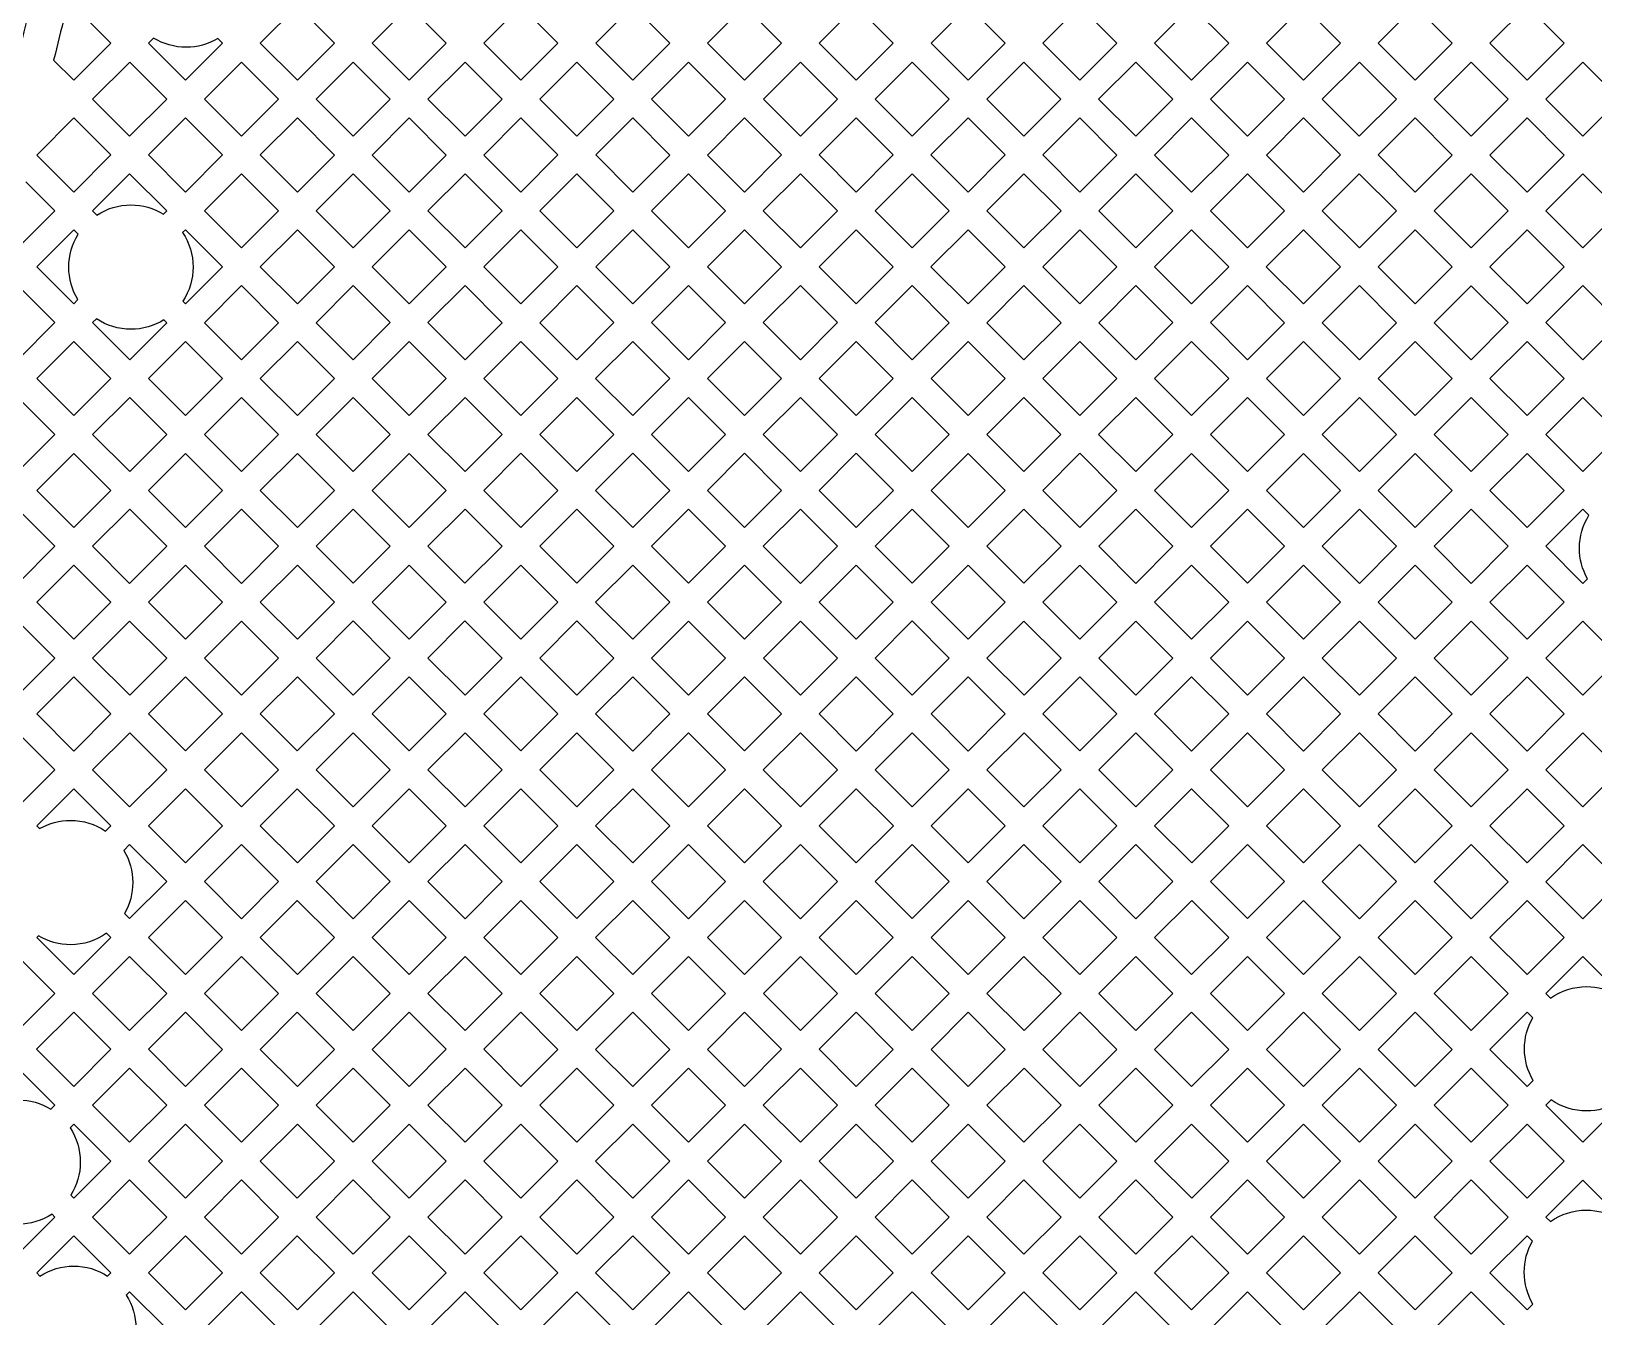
# Model space of a CAD drawing. Extents: x 726 to 4465, y 139 to 737.
# Drawn here: x 3900.554 to 3905.023, y 362.924 to 366.6 of the extents above; entities that cross this region are included whole.
import ezdxf

# ---------------------------------------------------------------- set-up
doc = ezdxf.new("R2010")
doc.units = 0
doc.layers.add('bak_bak_ttr1-bcq6716', color=11, linetype='Continuous')
doc.layers.add('bak_outline', color=11, linetype='Continuous')

msp = doc.modelspace()

# ---------------------------------------------------------------- linework, layer by layer
at = {"layer": 'bak_bak_ttr1-bcq6716'}
for points in [[(3897.3549, 342.0197), (3897.3549, 363.5511, -0.202307), (3901.8566, 374.2211, 0.202316), (3902.3714, 375.4413), (3902.3714, 380.9412, 0.202311), (3901.8566, 382.1614, -0.202307), (3897.3549, 392.8314), (3897.3549, 423.8397, -0.414216), (3898.1515, 424.6363), (3909.7514, 424.6363, -0.414216), (3910.5479, 423.8397), (3910.5479, 393.2462, 0.196007), (3911.3186, 391.3562, -0.196002), (3915.5644, 380.9414), (3915.5644, 375.4411, -0.196002), (3911.3186, 365.0263, 0.196006), (3910.5479, 363.1363), (3910.5479, 342.0197, -0.414217), (3909.7514, 341.2232), (3898.1515, 341.2232, -0.414217)], [(3900.6183, 366.5178), (3900.6759, 366.4603), (3900.7819, 366.5663), (3900.6759, 366.6723), (3900.6506, 366.6471, 0.002799)], [(3900.8896, 366.5663), (3900.9955, 366.4604), (3901.1014, 366.5663), (3901.0881, 366.5796, -0.134899), (3900.9973, 366.5546, -0.138596), (3900.9042, 366.5809)], [(3900.7296, 366.0868), (3900.7417, 366.0746, -0.146255), (3900.8393, 366.1038, -0.138593), (3900.9324, 366.0775), (3900.9416, 366.0867), (3900.8356, 366.1928)], [(3900.5698, 365.927), (3900.6759, 365.821), (3900.6878, 365.8329, -0.138602), (3900.6615, 365.926, -0.140466), (3900.6885, 366.0201), (3900.6757, 366.0329)], [(3900.9872, 366.0246, -0.1481), (3901.0171, 365.926, -0.146252), (3900.9879, 365.8284), (3900.9955, 365.8208), (3901.1015, 365.9269), (3900.9955, 366.0329)], [(3900.4526, 365.7245), (3900.516, 365.6611), (3900.622, 365.7671), (3900.516, 365.8731), (3900.4711, 365.8282, 0.000716), (3900.4656, 365.7983), (3900.4656, 365.7981, 0.001594)], [(3900.7297, 365.7671), (3900.8357, 365.6611), (3900.9416, 365.767), (3900.9335, 365.7751, -0.140458), (3900.8393, 365.7482, -0.148097), (3900.7407, 365.778)], [(3904.8857, 365.1275), (3904.9916, 365.0216), (3905.0047, 365.0348, -0.129042), (3904.9818, 365.1221, -0.140718), (3905.0089, 365.2164), (3904.9917, 365.2335)], [(3900.5698, 364.3283), (3900.5781, 364.3201, -0.13144), (3900.6668, 364.3438, -0.149932), (3900.7665, 364.3132), (3900.7817, 364.3284), (3900.6758, 364.4343)], [(3900.819, 364.2579, -0.136746), (3900.8446, 364.166, -0.131441), (3900.8209, 364.0772), (3900.8355, 364.0627), (3900.9415, 364.1687), (3900.8356, 364.2745)], [(3900.5698, 364.0088), (3900.6757, 363.9029), (3900.7816, 364.0088), (3900.7695, 364.0209, -0.155191), (3900.6668, 363.9882, -0.136748), (3900.5749, 364.0138)], [(3904.8857, 363.8489), (3904.8992, 363.8353, -0.155979), (3905.0024, 363.8683, -0.133837), (3905.0926, 363.8437), (3905.0976, 363.8488), (3904.9916, 363.9548)], [(3904.7258, 363.689), (3904.8318, 363.583), (3904.8491, 363.6003, -0.13383), (3904.8246, 363.6905, -0.130645), (3904.848, 363.7788), (3904.8318, 363.795)], [(3900.4098, 363.5292), (3900.4219, 363.5171, -0.141509), (3900.5167, 363.5445, -0.139658), (3900.6104, 363.5178), (3900.6218, 363.5292), (3900.5158, 363.6352)], [(3904.8857, 363.5291), (3904.9917, 363.4231), (3905.0977, 363.5291), (3905.0906, 363.5362, -0.13064), (3905.0024, 363.5127, -0.152829), (3904.901, 363.5444)], [(3900.6651, 363.4647, -0.147048), (3900.6945, 363.3667, -0.1415), (3900.6672, 363.2719), (3900.6757, 363.2633), (3900.7817, 363.3693), (3900.6757, 363.4753)], [(3904.8858, 363.2094), (3904.8988, 363.1965, -0.155448), (3905.0016, 363.2292, -0.134883), (3905.0924, 363.2043), (3905.0976, 363.2094), (3904.9917, 363.3153)], [(3900.4099, 363.2096), (3900.516, 363.1036), (3900.6218, 363.2094), (3900.6137, 363.2176, -0.1452), (3900.5167, 363.1889, -0.147043), (3900.4187, 363.2183)], [(3900.5698, 363.0497), (3900.5788, 363.0407, -0.144675), (3900.6755, 363.0692, -0.145458), (3900.7726, 363.0404), (3900.7817, 363.0495), (3900.6757, 363.1556)], [(3904.7259, 363.0495), (3904.8318, 362.9437), (3904.8488, 362.9606, -0.134899), (3904.8238, 363.0514, -0.131174), (3904.8474, 363.14), (3904.8319, 363.1556)], [(3900.8247, 362.7948), (3900.8356, 362.7839), (3900.9415, 362.8898), (3900.8356, 362.9957), (3900.826, 362.986, -0.141248), (3900.8533, 362.8914, -0.144673)]]:
    msp.add_lwpolyline(points, format="xyb", close=True, dxfattribs=at)
for points in [[(3899.7672, 421.2611), (3899.7672, 392.9557, 0.202315), (3903.54, 384.0132, -0.20226), (3904.7837, 381.0656), (3904.7837, 375.5653, -0.202314), (3903.5397, 372.6172, 0.021457), (3902.8055, 371.8376, 0.024959), (3902.4248, 371.3472, -0.0052), (3902.2669, 371.1268, 0.007644), (3902.0376, 370.8031, -0.01494), (3901.8073, 370.4871, 0.024055), (3901.4688, 369.9669, 0.003753), (3901.3759, 369.805, 0.129026), (3899.7672, 363.675), (3899.7672, 345.7658, -0.070941), (3899.7603, 345.7178), (3899.6374, 345.2987, 0.081102), (3899.615, 345.1615), (3899.615, 342.5557, -0.198919), (3899.4322, 342.1142), (3899.2797, 341.9618, 0.225036), (3899.2265, 341.8142, -0.458544), (3899.0506, 341.61)], [(3899.0734, 341.9642, 0.231708), (3899.226, 342.0158), (3899.3783, 342.1681, 0.198919), (3899.5388, 342.5557), (3899.5388, 345.1615, -0.080752), (3899.565, 345.3223), (3899.6872, 345.7391, 0.070961), (3899.691, 345.7658), (3899.691, 363.675, -0.13283), (3901.4031, 370.0054, -0.024133), (3901.7467, 370.5333, 0.014975), (3901.9749, 370.8464, -0.007646), (3902.2056, 371.172, 0.005203), (3902.3626, 371.3913, -0.024959), (3902.748, 371.8876, -0.021454), (3903.4866, 372.6718, 0.20231), (3904.7075, 375.5653), (3904.7075, 381.0656, 0.202283), (3903.4866, 383.9588, -0.202308), (3899.691, 392.9557), (3899.691, 421.2611, 0.055802)], [(3905.082, 375.3238, -0.188109), (3903.7528, 372.399), (3903.7037, 372.3506, 0.032288), (3903.0336, 371.5997, -0.019581), (3903.0318, 371.5975), (3902.8378, 371.355, 0.01572), (3902.7244, 371.2038), (3901.6766, 369.7099, 0.024821), (3901.6378, 369.6487, 0.038562), (3900.8465, 367.948), (3900.5835, 367.1666, 0.013215), (3900.4156, 366.5454), (3900.3462, 366.2429, 0.026812), (3900.1398, 364.9542, 0.00507), (3900.1163, 364.7089, 0.020513), (3900.1063, 364.4833, -0.017227), (3900.1013, 364.3515, 0.011089), (3900.0743, 363.7901, -0.023737), (3900.0727, 363.7649), (3900.0722, 345.744, -0.056274)], [(3902.279, 371.4497, -0.005083), (3902.1268, 371.2371, 0.012398), (3901.7646, 370.7261, -0.006427), (3901.6661, 370.5958, 0.008955), (3901.6633, 370.5919, 0.024087), (3901.315, 370.0568, 0.003474), (3901.2277, 369.9049, 0.003587), (3901.2206, 369.8922, 0.12902), (3899.5891, 363.675), (3899.5891, 345.7667)], [(3900.1743, 345.7439), (3900.1761, 363.7884, -0.011075), (3900.2032, 364.3446, 0.017199), (3900.2081, 364.4832, -0.020529), (3900.218, 364.7005, -0.005063), (3900.2412, 364.9435, -0.01826), (3900.3656, 365.8164, -0.008538), (3900.4457, 366.2207, -0.013902), (3900.4464, 366.2232, 0.003104), (3900.4491, 366.2356, -0.006078), (3900.5146, 366.5214, -0.01316), (3900.6804, 367.1348, -0.011528), (3900.681, 367.1368), (3900.9429, 367.9146, -0.038504), (3901.7265, 369.5984, -0.025785)]]:
    msp.add_lwpolyline(points, format="xyb", dxfattribs=at)
for points in [[(3901.2092, 366.5663), (3901.3152, 366.4603), (3901.4212, 366.5663), (3901.3152, 366.6723)], [(3901.5289, 366.5663), (3901.635, 366.4603), (3901.7409, 366.5663), (3901.6349, 366.6723)], [(3901.8487, 366.5663), (3901.9547, 366.4603), (3902.0606, 366.5662), (3901.9546, 366.6722)], [(3902.1684, 366.5662), (3902.2743, 366.4603), (3902.3802, 366.5663), (3902.2743, 366.6722)], [(3902.488, 366.5663), (3902.594, 366.4602), (3902.6999, 366.5662), (3902.5939, 366.6722)], [(3902.8077, 366.5662), (3902.9136, 366.4603), (3903.0196, 366.5663), (3902.9137, 366.6722)], [(3903.1274, 366.5663), (3903.2333, 366.4604), (3903.3391, 366.5663), (3903.2333, 366.6722)], [(3903.4469, 366.5663), (3903.5529, 366.4603), (3903.6589, 366.5663), (3903.5529, 366.6723)], [(3903.7667, 366.5663), (3903.8727, 366.4603), (3903.9787, 366.5663), (3903.8726, 366.6723)], [(3904.0864, 366.5663), (3904.1924, 366.4602), (3904.2984, 366.5662), (3904.1924, 366.6722)], [(3904.4061, 366.5662), (3904.512, 366.4603), (3904.618, 366.5663), (3904.5121, 366.6722)], [(3904.7258, 366.5663), (3904.8318, 366.4603), (3904.9378, 366.5663), (3904.8318, 366.6723)], [(3900.7297, 366.4064), (3900.8356, 366.3005), (3900.9416, 366.4065), (3900.8357, 366.5124)], [(3901.0494, 366.4065), (3901.1554, 366.3005), (3901.2613, 366.4064), (3901.1553, 366.5124)], [(3901.3691, 366.4064), (3901.4751, 366.3004), (3901.5811, 366.4064), (3901.4751, 366.5124)], [(3901.6888, 366.4064), (3901.7948, 366.3004), (3901.9008, 366.4064), (3901.7948, 366.5124)], [(3902.0086, 366.4064), (3902.1145, 366.3005), (3902.2204, 366.4064), (3902.1145, 366.5123)], [(3902.3282, 366.4064), (3902.4342, 366.3004), (3902.5401, 366.4064), (3902.4341, 366.5124)], [(3902.6479, 366.4064), (3902.7538, 366.3005), (3902.8597, 366.4064), (3902.7538, 366.5123)], [(3902.9675, 366.4064), (3903.0734, 366.3005), (3903.1794, 366.4065), (3903.0735, 366.5124)], [(3903.2871, 366.4065), (3903.3931, 366.3005), (3903.499, 366.4064), (3903.393, 366.5124)], [(3903.6068, 366.4064), (3903.7128, 366.3004), (3903.8188, 366.4064), (3903.7128, 366.5124)], [(3903.9266, 366.4064), (3904.0326, 366.3004), (3904.1386, 366.4064), (3904.0325, 366.5124)], [(3904.2463, 366.4064), (3904.3522, 366.3005), (3904.4581, 366.4064), (3904.3523, 366.5123)], [(3904.5659, 366.4064), (3904.6719, 366.3004), (3904.7779, 366.4064), (3904.6719, 366.5124)], [(3904.8857, 366.4064), (3904.9917, 366.3004), (3905.0977, 366.4064), (3904.9917, 366.5124)], [(3900.5698, 366.2465), (3900.6757, 366.1406), (3900.7817, 366.2466), (3900.6759, 366.3525)], [(3900.8895, 366.2466), (3900.9955, 366.1406), (3901.1015, 366.2466), (3900.9955, 366.3526)], [(3901.2093, 366.2466), (3901.3153, 366.1406), (3901.4212, 366.2465), (3901.3152, 366.3525)], [(3901.5289, 366.2465), (3901.6349, 366.1405), (3901.741, 366.2465), (3901.635, 366.3525)], [(3901.8487, 366.2465), (3901.9546, 366.1406), (3902.0606, 366.2466), (3901.9547, 366.3525)], [(3902.1684, 366.2466), (3902.2744, 366.1406), (3902.3803, 366.2465), (3902.2743, 366.3525)], [(3902.4881, 366.2465), (3902.5939, 366.1406), (3902.6999, 366.2466), (3902.594, 366.3525)], [(3902.8077, 366.2466), (3902.9135, 366.1407), (3903.0195, 366.2466), (3902.9136, 366.3525)], [(3903.1272, 366.2466), (3903.2333, 366.1406), (3903.3393, 366.2466), (3903.2333, 366.3527)], [(3903.447, 366.2466), (3903.553, 366.1406), (3903.6589, 366.2465), (3903.5529, 366.3525)], [(3903.7667, 366.2465), (3903.8727, 366.1405), (3903.9787, 366.2465), (3903.8727, 366.3525)], [(3904.0865, 366.2465), (3904.1924, 366.1406), (3904.2983, 366.2466), (3904.1924, 366.3525)], [(3904.4061, 366.2466), (3904.5121, 366.1406), (3904.618, 366.2465), (3904.512, 366.3525)], [(3904.7258, 366.2465), (3904.8318, 366.1405), (3904.9378, 366.2465), (3904.8318, 366.3525)], [(3901.0494, 366.0867), (3901.1554, 365.9807), (3901.2614, 366.0867), (3901.1554, 366.1927)], [(3901.3692, 366.0867), (3901.4752, 365.9807), (3901.5811, 366.0866), (3901.4751, 366.1926)], [(3901.6888, 366.0866), (3901.7947, 365.9807), (3901.9007, 366.0868), (3901.7948, 366.1927)], [(3902.0085, 366.0868), (3902.1145, 365.9807), (3902.2205, 366.0867), (3902.1145, 366.1927)], [(3902.3282, 366.0867), (3902.4341, 365.9808), (3902.5401, 366.0867), (3902.4342, 366.1926)], [(3902.6478, 366.0867), (3902.7537, 365.9809), (3902.8597, 366.0868), (3902.7538, 366.1927)], [(3902.9674, 366.0868), (3903.0734, 365.9808), (3903.1794, 366.0868), (3903.0734, 366.1928)], [(3903.2871, 366.0868), (3903.3931, 365.9807), (3903.4992, 366.0868), (3903.3931, 366.1928)], [(3903.6069, 366.0867), (3903.7129, 365.9807), (3903.8188, 366.0866), (3903.7128, 366.1926)], [(3903.9266, 366.0866), (3904.0325, 365.9807), (3904.1385, 366.0867), (3904.0326, 366.1926)], [(3904.2462, 366.0867), (3904.3523, 365.9807), (3904.4582, 366.0867), (3904.3522, 366.1927)], [(3904.566, 366.0867), (3904.672, 365.9807), (3904.7779, 366.0866), (3904.6719, 366.1926)], [(3904.8857, 366.0866), (3904.9916, 365.9807), (3905.0976, 366.0868), (3904.9917, 366.1926)], [(3901.2093, 365.9269), (3901.3153, 365.8209), (3901.4213, 365.9268), (3901.3153, 366.0328)], [(3901.529, 365.9268), (3901.6349, 365.8209), (3901.7408, 365.9269), (3901.6349, 366.0328)], [(3901.8486, 365.9269), (3901.9546, 365.8208), (3902.0606, 365.9269), (3901.9546, 366.0329)], [(3902.1684, 365.9269), (3902.2743, 365.821), (3902.3802, 365.9269), (3902.2744, 366.0328)], [(3902.488, 365.9269), (3902.5939, 365.821), (3902.6998, 365.927), (3902.5939, 366.0329)], [(3902.8076, 365.927), (3902.9136, 365.821), (3903.0195, 365.9269), (3902.9135, 366.0329)], [(3903.1273, 365.9269), (3903.2333, 365.8209), (3903.3393, 365.9269), (3903.2333, 366.0329)], [(3903.447, 365.9269), (3903.553, 365.8208), (3903.6591, 365.9269), (3903.553, 366.0329)], [(3903.7668, 365.9269), (3903.8727, 365.821), (3903.9786, 365.9269), (3903.8727, 366.0327)], [(3904.0863, 365.9269), (3904.1924, 365.8208), (3904.2984, 365.9269), (3904.1924, 366.0329)], [(3904.4061, 365.9269), (3904.5121, 365.8208), (3904.6181, 365.9268), (3904.5121, 366.0328)], [(3904.7259, 365.9268), (3904.8318, 365.8209), (3904.9377, 365.9269), (3904.8318, 366.0327)], [(3901.0494, 365.767), (3901.1554, 365.661), (3901.2614, 365.767), (3901.1554, 365.873)], [(3901.3692, 365.767), (3901.4751, 365.6611), (3901.5811, 365.7671), (3901.4752, 365.873)], [(3901.6888, 365.7671), (3901.7948, 365.661), (3901.9007, 365.767), (3901.7947, 365.873)], [(3902.0085, 365.767), (3902.1144, 365.6611), (3902.2204, 365.7671), (3902.1145, 365.873)], [(3902.3282, 365.7671), (3902.434, 365.6612), (3902.54, 365.7672), (3902.4341, 365.8731)], [(3902.6478, 365.7672), (3902.7538, 365.6611), (3902.8597, 365.7671), (3902.7537, 365.8731)], [(3902.9675, 365.7671), (3903.0735, 365.6611), (3903.1794, 365.767), (3903.0734, 365.873)], [(3903.2872, 365.767), (3903.3932, 365.661), (3903.4992, 365.767), (3903.3931, 365.873)], [(3903.6069, 365.767), (3903.7128, 365.6611), (3903.8188, 365.7671), (3903.7129, 365.873)], [(3903.9266, 365.7671), (3904.0326, 365.6611), (3904.1385, 365.767), (3904.0325, 365.873)], [(3904.2462, 365.767), (3904.3523, 365.661), (3904.4583, 365.767), (3904.3523, 365.873)], [(3904.566, 365.767), (3904.6719, 365.6611), (3904.7779, 365.7671), (3904.672, 365.8729)], [(3904.8857, 365.7671), (3904.9917, 365.6611), (3905.0976, 365.767), (3904.9916, 365.873)], [(3900.5698, 365.6072), (3900.6759, 365.5012), (3900.7819, 365.6072), (3900.6758, 365.7132)], [(3900.8896, 365.6072), (3900.9956, 365.5012), (3901.1015, 365.6071), (3900.9955, 365.7131)], [(3901.2093, 365.6071), (3901.3152, 365.5012), (3901.4212, 365.6072), (3901.3153, 365.7131)], [(3901.5289, 365.6072), (3901.635, 365.5012), (3901.7409, 365.6072), (3901.6349, 365.7132)], [(3901.8487, 365.6072), (3901.9546, 365.5013), (3902.0605, 365.6072), (3901.9546, 365.7131)], [(3902.1683, 365.6072), (3902.2742, 365.5013), (3902.3802, 365.6073), (3902.2743, 365.7132)], [(3902.4879, 365.6073), (3902.5939, 365.5013), (3902.6999, 365.6073), (3902.5939, 365.7133)], [(3902.8077, 365.6073), (3902.9137, 365.5013), (3903.0196, 365.6072), (3902.9136, 365.7132)], [(3903.1274, 365.6072), (3903.2334, 365.5012), (3903.3393, 365.6071), (3903.2333, 365.7131)], [(3903.4471, 365.6071), (3903.553, 365.5012), (3903.6589, 365.6072), (3903.553, 365.7131)], [(3903.7667, 365.6072), (3903.8727, 365.5012), (3903.9787, 365.6072), (3903.8727, 365.7132)], [(3904.0865, 365.6072), (3904.1925, 365.5012), (3904.2984, 365.6071), (3904.1924, 365.7131)], [(3904.4061, 365.6071), (3904.512, 365.5012), (3904.618, 365.6072), (3904.5121, 365.7131)], [(3904.7258, 365.6072), (3904.8318, 365.5012), (3904.9378, 365.6072), (3904.8318, 365.7132)], [(3900.41, 365.4473), (3900.516, 365.3413), (3900.622, 365.4473), (3900.516, 365.5533)], [(3900.7297, 365.4473), (3900.8357, 365.3413), (3900.9417, 365.4473), (3900.8357, 365.5533)], [(3901.0495, 365.4473), (3901.1554, 365.3414), (3901.2613, 365.4473), (3901.1554, 365.5532)], [(3901.3691, 365.4473), (3901.4751, 365.3413), (3901.5811, 365.4473), (3901.4751, 365.5533)], [(3901.6888, 365.4473), (3901.7947, 365.3414), (3901.9007, 365.4474), (3901.7948, 365.5533)], [(3902.0085, 365.4474), (3902.1143, 365.3415), (3902.2203, 365.4474), (3902.1144, 365.5533)], [(3902.328, 365.4474), (3902.434, 365.3414), (3902.5401, 365.4474), (3902.434, 365.5534)], [(3902.6478, 365.4474), (3902.7538, 365.3414), (3902.8598, 365.4474), (3902.7538, 365.5534)], [(3902.9675, 365.4474), (3903.0736, 365.3414), (3903.1795, 365.4473), (3903.0735, 365.5533)], [(3903.2873, 365.4473), (3903.3931, 365.3414), (3903.4991, 365.4474), (3903.3932, 365.5532)], [(3903.6068, 365.4474), (3903.7129, 365.3413), (3903.8188, 365.4473), (3903.7128, 365.5533)], [(3903.9266, 365.4473), (3904.0326, 365.3413), (3904.1386, 365.4473), (3904.0326, 365.5533)], [(3904.2464, 365.4473), (3904.3523, 365.3414), (3904.4581, 365.4473), (3904.3523, 365.5532)], [(3904.5659, 365.4473), (3904.6719, 365.3413), (3904.7779, 365.4473), (3904.6719, 365.5533)], [(3904.8857, 365.4473), (3904.9917, 365.3413), (3905.0977, 365.4473), (3904.9917, 365.5533)], [(3900.5698, 365.2874), (3900.6759, 365.1814), (3900.7819, 365.2874), (3900.6759, 365.3934)], [(3900.8896, 365.2874), (3900.9955, 365.1815), (3901.1015, 365.2875), (3900.9956, 365.3934)], [(3901.2093, 365.2875), (3901.3153, 365.1815), (3901.4212, 365.2874), (3901.3152, 365.3934)], [(3901.5289, 365.2874), (3901.6348, 365.1815), (3901.7408, 365.2875), (3901.635, 365.3934)], [(3901.8486, 365.2875), (3901.9545, 365.1817), (3902.0605, 365.2876), (3901.9546, 365.3935)], [(3902.1682, 365.2876), (3902.2742, 365.1816), (3902.3802, 365.2875), (3902.2742, 365.3936)], [(3902.4879, 365.2875), (3902.5939, 365.1815), (3902.7, 365.2875), (3902.5939, 365.3936)], [(3902.8077, 365.2875), (3902.9137, 365.1815), (3903.0197, 365.2875), (3902.9137, 365.3935)], [(3903.1274, 365.2875), (3903.2333, 365.1816), (3903.3393, 365.2875), (3903.2334, 365.3934)], [(3903.447, 365.2875), (3903.553, 365.1815), (3903.659, 365.2875), (3903.553, 365.3935)], [(3903.7667, 365.2875), (3903.8727, 365.1814), (3903.9787, 365.2874), (3903.8727, 365.3934)], [(3904.0865, 365.2874), (3904.1924, 365.1815), (3904.2984, 365.2875), (3904.1925, 365.3934)], [(3904.4061, 365.2875), (3904.5121, 365.1815), (3904.618, 365.2874), (3904.512, 365.3934)], [(3904.7258, 365.2874), (3904.8318, 365.1814), (3904.9378, 365.2874), (3904.8318, 365.3934)], [(3900.4101, 365.1276), (3900.5161, 365.0216), (3900.622, 365.1275), (3900.516, 365.2335)], [(3900.7297, 365.1275), (3900.8356, 365.0216), (3900.9416, 365.1276), (3900.8357, 365.2335)], [(3901.0494, 365.1276), (3901.1554, 365.0216), (3901.2614, 365.1276), (3901.1554, 365.2336)], [(3901.3692, 365.1276), (3901.475, 365.0217), (3901.581, 365.1276), (3901.4751, 365.2335)], [(3901.6887, 365.1276), (3901.7946, 365.0218), (3901.9006, 365.1278), (3901.7947, 365.2337)], [(3902.0084, 365.1278), (3902.1144, 365.0218), (3902.2204, 365.1277), (3902.1143, 365.2337)], [(3902.3281, 365.1277), (3902.4341, 365.0217), (3902.5401, 365.1276), (3902.434, 365.2337)], [(3902.6478, 365.1276), (3902.7538, 365.0216), (3902.8598, 365.1276), (3902.7538, 365.2337)], [(3902.9676, 365.1276), (3903.0735, 365.0218), (3903.1794, 365.1277), (3903.0735, 365.2336)], [(3903.2872, 365.1277), (3903.3932, 365.0217), (3903.4992, 365.1276), (3903.3931, 365.2337)], [(3903.6069, 365.1276), (3903.7129, 365.0216), (3903.8189, 365.1276), (3903.7128, 365.2336)], [(3903.9266, 365.1276), (3904.0325, 365.0217), (3904.1385, 365.1276), (3904.0326, 365.2335)], [(3904.2462, 365.1276), (3904.3523, 365.0216), (3904.4583, 365.1276), (3904.3523, 365.2337)], [(3904.566, 365.1276), (3904.672, 365.0216), (3904.7779, 365.1275), (3904.6719, 365.2335)], [(3900.57, 364.9678), (3900.6758, 364.8619), (3900.7817, 364.9678), (3900.6759, 365.0736)], [(3900.8895, 364.9678), (3900.9955, 364.8617), (3901.1015, 364.9678), (3900.9955, 365.0738)], [(3901.2093, 364.9678), (3901.3152, 364.8619), (3901.4212, 364.9679), (3901.3153, 365.0737)], [(3901.5289, 364.9679), (3901.6348, 364.862), (3901.7407, 364.9679), (3901.6348, 365.0738)], [(3901.8485, 364.9679), (3901.9545, 364.8619), (3902.0605, 364.9679), (3901.9545, 365.0739)], [(3902.1683, 364.9679), (3902.2743, 364.8619), (3902.3802, 364.9678), (3902.2742, 365.0738)], [(3902.488, 364.9678), (3902.594, 364.8618), (3902.7, 364.9678), (3902.5939, 365.0738)], [(3902.8077, 364.9678), (3902.9136, 364.8619), (3903.0196, 364.9679), (3902.9137, 365.0738)], [(3903.1274, 364.9679), (3903.2334, 364.8619), (3903.3393, 364.9678), (3903.2333, 365.0738)], [(3903.4471, 364.9678), (3903.5531, 364.8618), (3903.6591, 364.9678), (3903.553, 365.0738)], [(3903.7668, 364.9678), (3903.8727, 364.8619), (3903.9786, 364.9678), (3903.8727, 365.0737)], [(3904.0864, 364.9678), (3904.1924, 364.8618), (3904.2984, 364.9678), (3904.1924, 365.0738)], [(3904.4061, 364.9678), (3904.5121, 364.8617), (3904.6182, 364.9678), (3904.5121, 365.0738)], [(3904.7259, 364.9678), (3904.8318, 364.8619), (3904.9377, 364.9678), (3904.8318, 365.0736)], [(3900.4101, 364.8079), (3900.516, 364.702), (3900.622, 364.808), (3900.5161, 364.9139)], [(3900.7297, 364.808), (3900.8357, 364.702), (3900.9416, 364.8079), (3900.8356, 364.9139)], [(3901.0494, 364.8079), (3901.1553, 364.702), (3901.2613, 364.808), (3901.1554, 364.9139)], [(3901.3691, 364.808), (3901.4749, 364.7021), (3901.5809, 364.8081), (3901.475, 364.914)], [(3901.6887, 364.8081), (3901.7947, 364.7021), (3901.9006, 364.808), (3901.7946, 364.914)], [(3902.0084, 364.808), (3902.1144, 364.702), (3902.2204, 364.808), (3902.1144, 364.914)], [(3902.3282, 364.808), (3902.4342, 364.702), (3902.5401, 364.8079), (3902.4341, 364.9139)], [(3902.6479, 364.8079), (3902.7538, 364.702), (3902.8597, 364.808), (3902.7538, 364.9139)], [(3902.9675, 364.808), (3903.0735, 364.702), (3903.1795, 364.808), (3903.0735, 364.914)], [(3903.2873, 364.808), (3903.3933, 364.702), (3903.4992, 364.8079), (3903.3932, 364.9139)], [(3903.607, 364.8079), (3903.7129, 364.702), (3903.8188, 364.808), (3903.7129, 364.9139)], [(3903.9266, 364.808), (3904.0326, 364.702), (3904.1385, 364.8079), (3904.0325, 364.9139)], [(3904.2463, 364.8079), (3904.3523, 364.7019), (3904.4583, 364.8079), (3904.3523, 364.9139)], [(3904.566, 364.8079), (3904.6719, 364.702), (3904.7779, 364.808), (3904.672, 364.9139)], [(3904.8857, 364.808), (3904.9917, 364.702), (3905.0976, 364.8079), (3904.9916, 364.9139)], [(3900.5698, 364.6481), (3900.6758, 364.5421), (3900.7819, 364.6481), (3900.6758, 364.7541)], [(3900.8896, 364.6481), (3900.9955, 364.5422), (3901.1014, 364.6481), (3900.9955, 364.754)], [(3901.2092, 364.6481), (3901.315, 364.5422), (3901.4211, 364.6482), (3901.3152, 364.7541)], [(3901.5288, 364.6482), (3901.6348, 364.5422), (3901.7408, 364.6482), (3901.6348, 364.7542)], [(3901.8486, 364.6482), (3901.9546, 364.5422), (3902.0605, 364.6481), (3901.9545, 364.7541)], [(3902.1683, 364.6481), (3902.2743, 364.5421), (3902.3803, 364.6481), (3902.2743, 364.7541)], [(3902.488, 364.6481), (3902.5939, 364.5422), (3902.6999, 364.6482), (3902.594, 364.754)], [(3902.8077, 364.6482), (3902.9137, 364.5421), (3903.0196, 364.6481), (3902.9136, 364.7541)], [(3903.1274, 364.6481), (3903.2334, 364.5421), (3903.3394, 364.6481), (3903.2334, 364.7541)], [(3903.4472, 364.6481), (3903.553, 364.5422), (3903.659, 364.6481), (3903.5531, 364.754)], [(3903.7667, 364.6481), (3903.8727, 364.5421), (3903.9787, 364.6481), (3903.8727, 364.7541)], [(3904.0865, 364.6481), (3904.1925, 364.5421), (3904.2984, 364.648), (3904.1924, 364.754)], [(3904.4062, 364.648), (3904.512, 364.5421), (3904.618, 364.6481), (3904.5121, 364.754)], [(3904.7258, 364.6481), (3904.8318, 364.5421), (3904.9378, 364.6481), (3904.8318, 364.7541)], [(3900.41, 364.4882), (3900.516, 364.3822), (3900.622, 364.4882), (3900.516, 364.5942)], [(3900.7297, 364.4882), (3900.8356, 364.3823), (3900.9416, 364.4883), (3900.8357, 364.5942)], [(3901.0494, 364.4883), (3901.1553, 364.3824), (3901.2612, 364.4883), (3901.1553, 364.5942)], [(3901.3689, 364.4883), (3901.4749, 364.3823), (3901.581, 364.4883), (3901.4749, 364.5943)], [(3901.6887, 364.4883), (3901.7947, 364.3823), (3901.9007, 364.4883), (3901.7947, 364.5943)], [(3902.0085, 364.4883), (3902.1145, 364.3823), (3902.2204, 364.4882), (3902.1144, 364.5942)], [(3902.3282, 364.4882), (3902.434, 364.3823), (3902.5401, 364.4883), (3902.4342, 364.5942)], [(3902.6478, 364.4883), (3902.7538, 364.3823), (3902.8598, 364.4883), (3902.7538, 364.5943)], [(3902.9675, 364.4883), (3903.0735, 364.3822), (3903.1795, 364.4882), (3903.0735, 364.5942)], [(3903.2873, 364.4882), (3903.3931, 364.3823), (3903.4992, 364.4883), (3903.3933, 364.5942)], [(3903.6069, 364.4883), (3903.7129, 364.3823), (3903.8189, 364.4882), (3903.7128, 364.5943)], [(3903.9266, 364.4882), (3904.0326, 364.3822), (3904.1386, 364.4882), (3904.0326, 364.5942)], [(3904.2464, 364.4882), (3904.3523, 364.3823), (3904.4582, 364.4882), (3904.3523, 364.5941)], [(3904.5659, 364.4882), (3904.6719, 364.3822), (3904.7779, 364.4882), (3904.6719, 364.5942)], [(3904.8857, 364.4882), (3904.9917, 364.3822), (3905.0977, 364.4882), (3904.9917, 364.5942)], [(3900.8895, 364.3284), (3900.9954, 364.2225), (3901.1014, 364.3285), (3900.9955, 364.4344)], [(3901.2091, 364.3285), (3901.3152, 364.2225), (3901.4211, 364.3284), (3901.315, 364.4344)], [(3901.5288, 364.3284), (3901.6348, 364.2224), (3901.7408, 364.3284), (3901.6348, 364.4344)], [(3901.8486, 364.3284), (3901.9546, 364.2224), (3902.0606, 364.3284), (3901.9546, 364.4344)], [(3902.1683, 364.3284), (3902.2742, 364.2225), (3902.3802, 364.3284), (3902.2743, 364.4343)], [(3902.4879, 364.3284), (3902.5939, 364.2224), (3902.6999, 364.3284), (3902.5939, 364.4344)], [(3902.8077, 364.3284), (3902.9137, 364.2224), (3903.0197, 364.3284), (3902.9137, 364.4344)], [(3903.1274, 364.3284), (3903.2333, 364.2225), (3903.3393, 364.3284), (3903.2334, 364.4343)], [(3903.447, 364.3284), (3903.553, 364.2224), (3903.6591, 364.3284), (3903.553, 364.4344)], [(3903.7668, 364.3284), (3903.8728, 364.2224), (3903.9787, 364.3283), (3903.8727, 364.4344)], [(3904.0865, 364.3283), (3904.1924, 364.2225), (3904.2984, 364.3284), (3904.1925, 364.4343)], [(3904.4061, 364.3284), (3904.5121, 364.2224), (3904.618, 364.3283), (3904.512, 364.4343)], [(3904.7258, 364.3283), (3904.8318, 364.2223), (3904.9378, 364.3283), (3904.8318, 364.4343)], [(3901.0493, 364.1687), (3901.1553, 364.0626), (3901.2613, 364.1686), (3901.1553, 364.2747)], [(3901.369, 364.1686), (3901.475, 364.0626), (3901.581, 364.1685), (3901.4749, 364.2746)], [(3901.6887, 364.1685), (3901.7947, 364.0625), (3901.9007, 364.1685), (3901.7947, 364.2746)], [(3902.0085, 364.1685), (3902.1144, 364.0627), (3902.2203, 364.1686), (3902.1145, 364.2745)], [(3902.3281, 364.1686), (3902.4341, 364.0626), (3902.5401, 364.1685), (3902.434, 364.2746)], [(3902.6478, 364.1685), (3902.7538, 364.0625), (3902.8598, 364.1685), (3902.7538, 364.2746)], [(3902.9676, 364.1685), (3903.0735, 364.0627), (3903.1794, 364.1686), (3903.0735, 364.2745)], [(3903.2872, 364.1686), (3903.3932, 364.0626), (3903.4992, 364.1685), (3903.3931, 364.2746)], [(3903.6069, 364.1685), (3903.7129, 364.0625), (3903.8189, 364.1685), (3903.7129, 364.2746)], [(3903.9267, 364.1685), (3904.0326, 364.0627), (3904.1385, 364.1686), (3904.0326, 364.2745)], [(3904.2463, 364.1686), (3904.3523, 364.0626), (3904.4583, 364.1685), (3904.3523, 364.2746)], [(3904.566, 364.1685), (3904.672, 364.0625), (3904.7779, 364.1684), (3904.6719, 364.2744)], [(3904.8857, 364.1684), (3904.9916, 364.0625), (3905.0976, 364.1685), (3904.9917, 364.2744)], [(3900.8894, 364.0088), (3900.9954, 363.9028), (3901.1014, 364.0088), (3900.9954, 364.1148)], [(3901.2091, 364.0088), (3901.3152, 363.9027), (3901.4212, 364.0087), (3901.3151, 364.1148)], [(3901.5289, 364.0087), (3901.6349, 363.9027), (3901.7408, 364.0086), (3901.6348, 364.1147)], [(3901.8486, 364.0086), (3901.9545, 363.9028), (3902.0605, 364.0088), (3901.9546, 364.1147)], [(3902.1683, 364.0088), (3902.2743, 363.9028), (3902.3802, 364.0087), (3902.2742, 364.1147)], [(3902.488, 364.0087), (3902.594, 363.9027), (3902.7, 364.0086), (3902.5939, 364.1147)], [(3902.8077, 364.0086), (3902.9136, 363.9028), (3903.0196, 364.0088), (3902.9137, 364.1147)], [(3903.1274, 364.0088), (3903.2334, 363.9028), (3903.3393, 364.0087), (3903.2333, 364.1147)], [(3903.4471, 364.0087), (3903.5531, 363.9027), (3903.6591, 364.0086), (3903.553, 364.1147)], [(3903.7668, 364.0086), (3903.8727, 363.9028), (3903.9787, 364.0088), (3903.8728, 364.1147)], [(3904.0865, 364.0088), (3904.1925, 363.9028), (3904.2984, 364.0087), (3904.1924, 364.1147)], [(3904.4062, 364.0087), (3904.5122, 363.9027), (3904.6182, 364.0086), (3904.5121, 364.1147)], [(3904.7259, 364.0086), (3904.8318, 363.9028), (3904.9377, 364.0087), (3904.8318, 364.1145)], [(3900.41, 363.8489), (3900.5158, 363.743), (3900.6218, 363.849), (3900.516, 363.9549)], [(3900.7296, 363.849), (3900.8356, 363.743), (3900.9415, 363.8489), (3900.8355, 363.9549)], [(3901.0493, 363.8489), (3901.1553, 363.7429), (3901.2613, 363.8489), (3901.1553, 363.9549)], [(3901.369, 363.8489), (3901.475, 363.7428), (3901.581, 363.8489), (3901.475, 363.9549)], [(3901.6888, 363.8489), (3901.7947, 363.743), (3901.9006, 363.8489), (3901.7947, 363.9548)], [(3902.0084, 363.8489), (3902.1144, 363.7429), (3902.2204, 363.8489), (3902.1144, 363.9549)], [(3902.3282, 363.8489), (3902.4342, 363.7429), (3902.5401, 363.8488), (3902.4341, 363.9548)], [(3902.6479, 363.8488), (3902.7538, 363.7429), (3902.8597, 363.8489), (3902.7538, 363.9548)], [(3902.9675, 363.8489), (3903.0735, 363.7429), (3903.1795, 363.8489), (3903.0735, 363.9549)], [(3903.2873, 363.8489), (3903.3933, 363.7429), (3903.4992, 363.8488), (3903.3932, 363.9548)], [(3903.607, 363.8488), (3903.7129, 363.7429), (3903.8188, 363.8489), (3903.7129, 363.9548)], [(3903.9266, 363.8489), (3904.0326, 363.7429), (3904.1386, 363.8489), (3904.0326, 363.9549)], [(3904.2464, 363.8489), (3904.3524, 363.7429), (3904.4583, 363.8488), (3904.3523, 363.9548)], [(3904.566, 363.8488), (3904.6719, 363.7429), (3904.7779, 363.8489), (3904.672, 363.9548)], [(3900.5697, 363.6891), (3900.6757, 363.5831), (3900.7817, 363.6891), (3900.6757, 363.7951)], [(3900.8895, 363.6891), (3900.9955, 363.5831), (3901.1014, 363.689), (3900.9954, 363.795)], [(3901.2092, 363.689), (3901.3152, 363.583), (3901.4212, 363.689), (3901.3151, 363.795)], [(3901.5289, 363.689), (3901.6348, 363.5831), (3901.7408, 363.6891), (3901.6349, 363.795)], [(3901.8486, 363.6891), (3901.9546, 363.5831), (3902.0605, 363.689), (3901.9545, 363.795)], [(3902.1683, 363.689), (3902.2743, 363.583), (3902.3803, 363.689), (3902.2743, 363.795)], [(3902.4881, 363.689), (3902.5939, 363.5831), (3902.6999, 363.6891), (3902.594, 363.7949)], [(3902.8076, 363.6891), (3902.9137, 363.583), (3903.0196, 363.689), (3902.9136, 363.795)], [(3903.1274, 363.689), (3903.2334, 363.583), (3903.3394, 363.689), (3903.2334, 363.795)], [(3903.4472, 363.689), (3903.553, 363.5831), (3903.659, 363.689), (3903.5531, 363.7949)], [(3903.7667, 363.689), (3903.8727, 363.583), (3903.9787, 363.689), (3903.8727, 363.795)], [(3904.0865, 363.689), (3904.1925, 363.583), (3904.2985, 363.689), (3904.1925, 363.795)], [(3904.4063, 363.689), (3904.5121, 363.5831), (3904.618, 363.689), (3904.5122, 363.7949)], [(3900.7296, 363.5292), (3900.8356, 363.4232), (3900.9416, 363.5292), (3900.8356, 363.6352)], [(3901.0494, 363.5292), (3901.1554, 363.4232), (3901.2613, 363.5291), (3901.1553, 363.6351)], [(3901.3691, 363.5291), (3901.4749, 363.4232), (3901.5809, 363.5292), (3901.475, 363.6351)], [(3901.6887, 363.5292), (3901.7947, 363.4232), (3901.9007, 363.5292), (3901.7947, 363.6352)], [(3902.0085, 363.5292), (3902.1145, 363.4232), (3902.2204, 363.5291), (3902.1144, 363.6351)], [(3902.3282, 363.5291), (3902.434, 363.4232), (3902.5401, 363.5292), (3902.4342, 363.6351)], [(3902.6478, 363.5292), (3902.7538, 363.4232), (3902.8598, 363.5292), (3902.7538, 363.6352)], [(3902.9675, 363.5292), (3903.0735, 363.4231), (3903.1795, 363.5291), (3903.0735, 363.6351)], [(3903.2873, 363.5291), (3903.3931, 363.4232), (3903.4992, 363.5292), (3903.3933, 363.6351)], [(3903.6069, 363.5292), (3903.7129, 363.4232), (3903.8189, 363.5291), (3903.7128, 363.6351)], [(3903.9266, 363.5291), (3904.0326, 363.4231), (3904.1386, 363.5291), (3904.0326, 363.6351)], [(3904.2464, 363.5291), (3904.3523, 363.4232), (3904.4583, 363.5292), (3904.3524, 363.6351)], [(3904.566, 363.5292), (3904.672, 363.4232), (3904.7779, 363.5291), (3904.6719, 363.6351)], [(3900.8895, 363.3693), (3900.9955, 363.2633), (3901.1015, 363.3693), (3900.9955, 363.4753)], [(3901.2093, 363.3693), (3901.3151, 363.2634), (3901.4211, 363.3693), (3901.3152, 363.4752)], [(3901.5288, 363.3693), (3901.6348, 363.2633), (3901.7408, 363.3693), (3901.6348, 363.4753)], [(3901.8486, 363.3693), (3901.9546, 363.2633), (3902.0606, 363.3693), (3901.9546, 363.4753)], [(3902.1683, 363.3693), (3902.2742, 363.2634), (3902.3802, 363.3693), (3902.2743, 363.4752)], [(3902.4879, 363.3693), (3902.5939, 363.2633), (3902.7, 363.3693), (3902.5939, 363.4753)], [(3902.8077, 363.3693), (3902.9137, 363.2633), (3903.0197, 363.3693), (3902.9137, 363.4753)], [(3903.1274, 363.3693), (3903.2333, 363.2634), (3903.3393, 363.3693), (3903.2334, 363.4752)], [(3903.447, 363.3693), (3903.553, 363.2633), (3903.6591, 363.3693), (3903.553, 363.4753)], [(3903.7668, 363.3693), (3903.8728, 363.2633), (3903.9787, 363.3692), (3903.8727, 363.4753)], [(3904.0865, 363.3692), (3904.1924, 363.2633), (3904.2984, 363.3693), (3904.1925, 363.4752)], [(3904.4061, 363.3693), (3904.5121, 363.2633), (3904.6182, 363.3693), (3904.5121, 363.4753)], [(3904.7259, 363.3693), (3904.8319, 363.2633), (3904.9378, 363.3692), (3904.8318, 363.4752)], [(3900.7296, 363.2094), (3900.8356, 363.1034), (3900.9416, 363.2094), (3900.8356, 363.3155)], [(3901.0494, 363.2094), (3901.1553, 363.1036), (3901.2613, 363.2095), (3901.1554, 363.3154)], [(3901.369, 363.2095), (3901.475, 363.1035), (3901.581, 363.2094), (3901.4749, 363.3155)], [(3901.6887, 363.2094), (3901.7947, 363.1034), (3901.9007, 363.2094), (3901.7947, 363.3154)], [(3902.0085, 363.2094), (3902.1143, 363.1035), (3902.2203, 363.2095), (3902.1145, 363.3154)], [(3902.3281, 363.2095), (3902.4341, 363.1035), (3902.5401, 363.2094), (3902.434, 363.3155)], [(3902.6478, 363.2094), (3902.7538, 363.1034), (3902.8598, 363.2094), (3902.7538, 363.3155)], [(3902.9676, 363.2094), (3903.0735, 363.1036), (3903.1794, 363.2095), (3903.0735, 363.3154)], [(3903.2872, 363.2095), (3903.3932, 363.1035), (3903.4992, 363.2094), (3903.3931, 363.3155)], [(3903.6069, 363.2094), (3903.7129, 363.1034), (3903.8189, 363.2094), (3903.7129, 363.3155)], [(3903.9267, 363.2094), (3904.0326, 363.1036), (3904.1385, 363.2095), (3904.0326, 363.3154)], [(3904.2463, 363.2095), (3904.3523, 363.1035), (3904.4583, 363.2094), (3904.3523, 363.3155)], [(3904.566, 363.2094), (3904.672, 363.1034), (3904.7781, 363.2094), (3904.672, 363.3155)], [(3900.8895, 363.0495), (3900.9954, 362.9437), (3901.1014, 363.0497), (3900.9955, 363.1556)], [(3901.2092, 363.0497), (3901.3152, 362.9437), (3901.4212, 363.0496), (3901.3151, 363.1557)], [(3901.5289, 363.0496), (3901.6349, 362.9436), (3901.7408, 363.0495), (3901.6348, 363.1556)], [(3901.8486, 363.0495), (3901.9545, 362.9437), (3902.0605, 363.0496), (3901.9546, 363.1555)], [(3902.1682, 363.0496), (3902.2742, 362.9436), (3902.3802, 363.0496), (3902.2742, 363.1556)], [(3902.488, 363.0496), (3902.594, 362.9436), (3902.7, 363.0495), (3902.5939, 363.1556)], [(3902.8077, 363.0495), (3902.9136, 362.9437), (3903.0196, 363.0497), (3902.9137, 363.1556)], [(3903.1274, 363.0497), (3903.2334, 362.9437), (3903.3393, 363.0496), (3903.2333, 363.1556)], [(3903.4471, 363.0496), (3903.5531, 362.9436), (3903.6591, 363.0495), (3903.553, 363.1556)], [(3903.7668, 363.0495), (3903.8727, 362.9437), (3903.9787, 363.0497), (3903.8728, 363.1556)], [(3904.0865, 363.0497), (3904.1925, 362.9437), (3904.2984, 363.0496), (3904.1924, 363.1556)], [(3904.4062, 363.0496), (3904.5122, 362.9436), (3904.6182, 363.0495), (3904.5121, 363.1556)], [(3901.0493, 362.8898), (3901.1553, 362.7838), (3901.2613, 362.8898), (3901.1553, 362.9958)], [(3901.3691, 362.8898), (3901.4751, 362.7838), (3901.581, 362.8897), (3901.475, 362.9958)], [(3901.6888, 362.8897), (3901.7947, 362.7839), (3901.9006, 362.8898), (3901.7947, 362.9957)], [(3902.0084, 362.8898), (3902.1144, 362.7838), (3902.2203, 362.8897), (3902.1143, 362.9957)], [(3902.3281, 362.8897), (3902.4341, 362.7837), (3902.5401, 362.8897), (3902.4341, 362.9957)], [(3902.6479, 362.8897), (3902.7538, 362.7838), (3902.8597, 362.8898), (3902.7538, 362.9957)], [(3902.9675, 362.8898), (3903.0735, 362.7838), (3903.1795, 362.8898), (3903.0735, 362.9958)], [(3903.2873, 362.8898), (3903.3933, 362.7838), (3903.4992, 362.8897), (3903.3932, 362.9957)], [(3903.607, 362.8897), (3903.7128, 362.7838), (3903.8188, 362.8898), (3903.7129, 362.9957)], [(3903.9266, 362.8898), (3904.0326, 362.7838), (3904.1386, 362.8898), (3904.0326, 362.9958)], [(3904.2464, 362.8898), (3904.3524, 362.7838), (3904.4583, 362.8897), (3904.3523, 362.9957)], [(3904.566, 362.8897), (3904.6719, 362.7838), (3904.7779, 362.8898), (3904.672, 362.9957)]]:
    msp.add_lwpolyline(points, close=True, dxfattribs=at)
msp.add_lwpolyline([(3900.5026, 365.9942), (3900.516, 365.9809), (3900.6219, 366.0868), (3900.5387, 366.1699)], dxfattribs=at)
at = {"layer": 'bak_outline'}
msp.add_lwpolyline([(3909.7514, 424.8397), (3898.1515, 424.8397, 0.414215), (3897.1515, 423.8397), (3897.1515, 392.8317, 0.202312), (3901.7146, 382.0156, -0.202309), (3902.168, 380.9412), (3902.168, 375.4413, -0.202309), (3901.7146, 374.3669, 0.202312), (3897.1515, 363.5508), (3897.1515, 342.0197, 0.414215), (3898.1515, 341.0197), (3909.7514, 341.0197, 0.414215), (3910.7514, 342.0197), (3910.7514, 363.1363, -0.196013), (3911.4641, 364.8841, 0.196007), (3915.7679, 375.4413), (3915.7679, 380.9412, 0.196007), (3911.4641, 391.4984, -0.196013), (3910.7514, 393.2462), (3910.7514, 423.8397, 0.414215)], format="xyb", close=True, dxfattribs=at)

doc.saveas('drawing.dxf')
